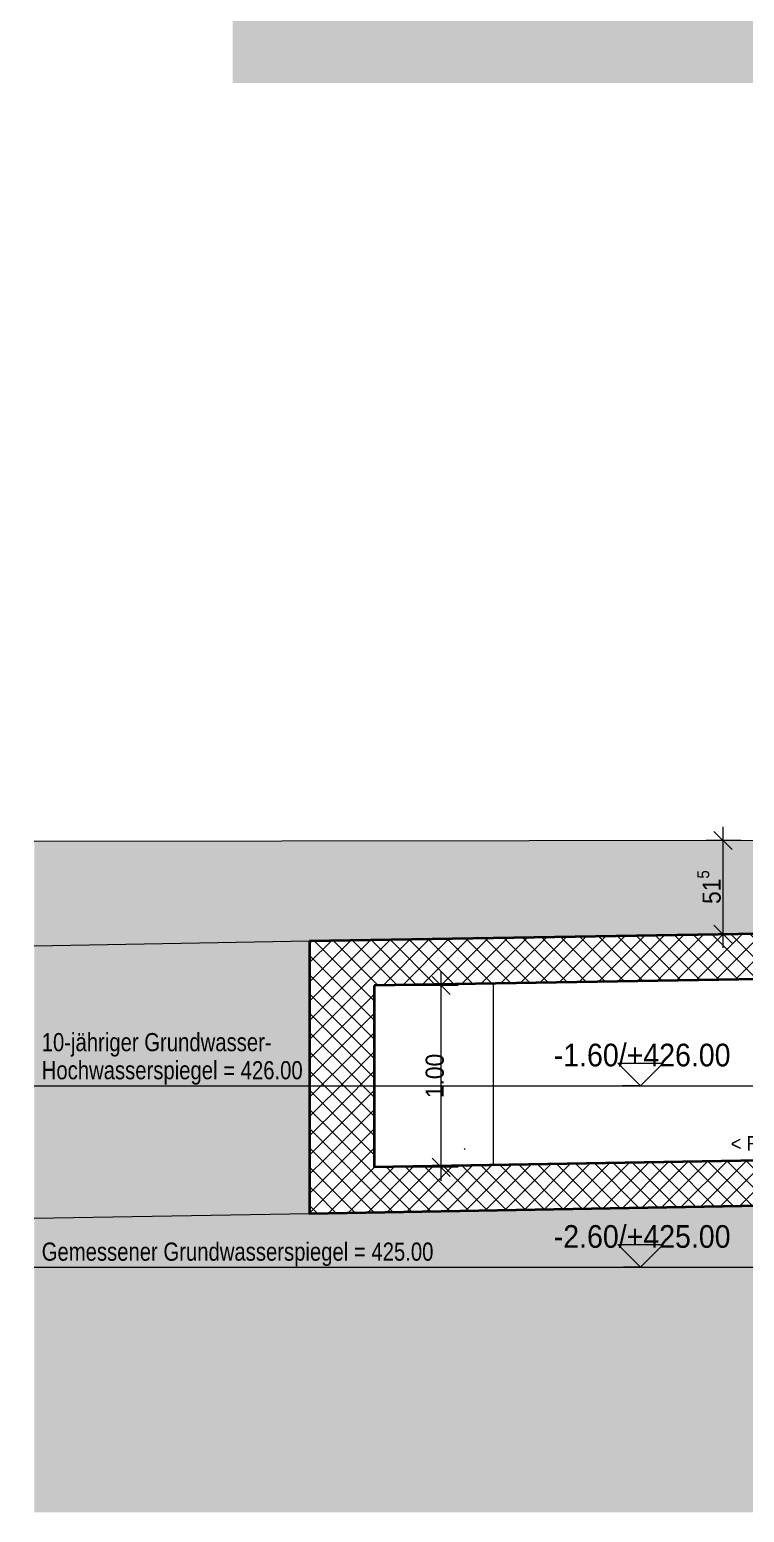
# Model space of a CAD drawing. Header units: metres. Extents: x -0.64 to 0.89, y -0.01 to 0.61.
# Drawn here: x 0.2171 to 0.2958, y 0.1288 to 0.2923 of the extents above; entities that cross this region are included whole.
import ezdxf
from ezdxf.xclip import XClip

# ---------------------------------------------------------------- set-up
doc = ezdxf.new("R2010")
doc.units = ezdxf.units.M
doc.header["$MEASUREMENT"] = 0
doc.header["$XCLIPFRAME"] = 0
doc.linetypes.add('Strich 2', pattern=[0.002822, 0.001411, -0.001411])
doc.linetypes.add('Strichpunkt 6_2_2mm Schnitt', pattern=[0.01, 0.006, -0.002, 0, -0.002])
for name, color, linetype in [('010 Aussenwände Schichttrennlinien', 7, 'Continuous'), ('011_Stift 1.Grau', 7, 'Continuous'), ('030 Bodenaufbauten', 7, 'Continuous'), ('035 Decken', 7, 'Continuous'), ('060 Möbel Einbau', 7, 'Continuous'), ('060 Möbel Einbau Bauteilschraffuren', 7, 'Continuous'), ('120 Bemassungen Detail', 7, 'Continuous')]:
    doc.layers.add(name, color=color, linetype=linetype)
doc.styles.add('ERSTELLTER_STIL_1', font='Arial.ttf')
doc.styles.add('ERSTELLTER_STIL_3', font='Arial.ttf', dxfattribs={"width": 0.8})
doc.styles.add('ERSTELLTER_STIL_5', font='Arial.ttf', dxfattribs={"width": 0.9})
pattern_1 = [(45, (-2.9707891, 0.2078478), (-0.0010606602, 0.0010606602), []), (135, (-2.9707891, 0.2078478), (0.0010606602, 0.0010606602), [])]

# ---------------------------------------------------------------- blocks, each defined once
blk = doc.blocks.new('Zeichnung_2_1', base_point=(0.56326, 0.70459))
at = {"layer": '060 Möbel Einbau', "color": 7, "linetype": 'Continuous', "lineweight": 13, "insert": (0.20749, 0.28776), "char_height": 0.0012, "attachment_point": 1, "style": 'ERSTELLTER_STIL_1'}
blk.add_mtext('\\A1;{\\pql;\\fArial|b0|i0|c0|p0;\\W1.000000;Stütze Orso V}', dxfattribs=at)
blk = doc.blocks.new('Zeichnung_3_2', base_point=(-2.97079, 0.20785))
at = {"layer": '030 Bodenaufbauten', "linetype": 'Continuous', "lineweight": 0, "true_color": 0xe4dfdb}
blk.add_hatch(color=254, dxfattribs=at).paths.add_polyline_path([(0.21757, 0.20278), (0.21757, 0.12882), (0.42755, 0.12882), (0.42755, 0.14065), (0.33696, 0.14065), (0.33696, 0.14265), (0.33586, 0.14265), (0.33586, 0.16327), (0.24792, 0.16173), (0.24792, 0.19178), (0.33586, 0.19321), (0.33587, 0.20493), (0.38087, 0.20566), (0.38086, 0.20624), (0.30948, 0.20517), (0.30951, 0.20297), (0.30352, 0.20288)])
at = {"layer": '060 Möbel Einbau Bauteilschraffuren', "linetype": 'Continuous', "lineweight": 0, "true_color": 0x000000}
h = blk.add_hatch(dxfattribs=at)
h.set_pattern_fill('Beton_0002', color=18, style=0, pattern_type=2)
h.set_pattern_definition(pattern_1)
h.paths.add_polyline_path([(0.24792, 0.19178), (0.24792, 0.16173), (0.25504, 0.1869), (0.33696, 0.18823), (0.33697, 0.19323)])
h = blk.add_hatch(dxfattribs=at)
h.set_pattern_fill('Beton_0002', color=18, style=0, pattern_type=2)
h.set_pattern_definition(pattern_1)
h.paths.add_polyline_path([(0.33696, 0.16829), (0.25504, 0.16686), (0.25504, 0.1869), (0.24792, 0.16173), (0.33696, 0.16329)])
h = blk.add_hatch(dxfattribs=at)
h.set_pattern_fill('Beton_0002', color=18, style=0, pattern_type=2)
h.set_pattern_definition(pattern_1)
h.paths.add_polyline_path([(0.2647, 0.16883), (0.26522, 0.16881), (0.26573, 0.16915)])
at = {"layer": '010 Aussenwände Schichttrennlinien', "color": 7, "linetype": 'Strich 2', "lineweight": 13, "ltscale": 1000}
for p, q in [((0.24792, 0.19178), (0.21757, 0.19125)), ((0.24792, 0.16173), (0.21757, 0.1612))]:
    blk.add_line(p, q, dxfattribs=at)
at = {"layer": '010 Aussenwände Schichttrennlinien', "color": 7, "linetype": 'Continuous', "lineweight": 35, "ltscale": 1000}
for p, q in [((0.24792, 0.19178), (0.24792, 0.16173)), ((0.25504, 0.1869), (0.25504, 0.16686))]:
    blk.add_line(p, q, dxfattribs=at)
at = {"layer": '010 Aussenwände Schichttrennlinien', "color": 7, "linetype": 'Continuous', "lineweight": 20, "ltscale": 1000}
blk.add_line((0.26813, 0.18713), (0.26813, 0.16709), dxfattribs=at)
at = {"layer": '011_Stift 1.Grau', "color": 152, "linetype": 'Strichpunkt 6_2_2mm Schnitt', "lineweight": 13, "ltscale": 1000, "true_color": 0x0365dd}
for p, q in [((0.21757, 0.17585), (0.33626, 0.17585)), ((0.21757, 0.15585), (0.33439, 0.15585))]:
    blk.add_line(p, q, dxfattribs=at)
at = {"layer": '035 Decken', "color": 7, "linetype": 'Continuous', "lineweight": 20, "ltscale": 1000}
blk.add_line((0.30352, 0.20288), (0.21757, 0.20278), dxfattribs=at)
at = {"layer": '060 Möbel Einbau', "color": 7, "linetype": 'Continuous', "lineweight": 35, "ltscale": 1000}
for p, q in [((0.33697, 0.19323), (0.24792, 0.19178)), ((0.33696, 0.18823), (0.25504, 0.1869)), ((0.33696, 0.16829), (0.25504, 0.16686)), ((0.33696, 0.16329), (0.24792, 0.16173))]:
    blk.add_line(p, q, dxfattribs=at)
at = {"layer": '060 Möbel Einbau', "color": 7, "linetype": 'Continuous', "lineweight": 13, "ltscale": 1000}
blk.add_line((0.26099, 0.18826), (0.26099, 0.18826), dxfattribs=at)
at = {"layer": '120 Bemassungen Detail', "color": 7, "linetype": 'Continuous', "lineweight": 13, "ltscale": 1000}
for p, q in [((0.29348, 0.20288), (0.29348, 0.20438)), ((0.29548, 0.20288), (0.29161, 0.20288)), ((0.29448, 0.20188), (0.29248, 0.20388)), ((0.29348, 0.19256), (0.29348, 0.20288)), ((0.29248, 0.19356), (0.29448, 0.19156)), ((0.29548, 0.19256), (0.29161, 0.19256)), ((0.29348, 0.19106), (0.29348, 0.19256)), ((0.26241, 0.18691), (0.26241, 0.18841)), ((0.26428, 0.18691), (0.25641, 0.18691)), ((0.26341, 0.18591), (0.26141, 0.18791)), ((0.26241, 0.16686), (0.26241, 0.18691)), ((0.28438, 0.17585), (0.28188, 0.17835)), ((0.28188, 0.17835), (0.28688, 0.17835)), ((0.28688, 0.17835), (0.28438, 0.17585)), ((0.28438, 0.17585), (0.28238, 0.17585)), ((0.28438, 0.17585), (0.28626, 0.17585)), ((0.26428, 0.16686), (0.25641, 0.16686)), ((0.26141, 0.16786), (0.26341, 0.16586)), ((0.26241, 0.16536), (0.26241, 0.16686)), ((0.28438, 0.15585), (0.28188, 0.15835)), ((0.28188, 0.15835), (0.28688, 0.15835)), ((0.28688, 0.15835), (0.28438, 0.15585)), ((0.28438, 0.15585), (0.28251, 0.15585)), ((0.28438, 0.15585), (0.28638, 0.15585))]:
    blk.add_line(p, q, dxfattribs=at)
at = {"layer": '120 Bemassungen Detail', "color": 7, "linetype": 'Continuous', "lineweight": 13, "attachment_point": 7, "style": 'ERSTELLTER_STIL_5'}
for s, insert, char_height, rotation in [('\\A1;{\\pql;\\fArial|b0|i0|c0|p0;\\W0.900000;51\\fArial|b0|i0|c0|p0;\\W0.900000;\\A1{\\H.66x;\\S5^  ;}}', (0.2938, 0.19589), 0.002, 90), ('\\A1;{\\pql;\\fArial|b0|i0|c0|p0;\\W0.900000;1.00}', (0.26273, 0.17448), 0.002, 90), ('\\A1;{\\pql;\\fArial|b0|i0|c0|p0;\\W0.900000;< Röhre 1.5% im Gefälle}', (0.29434, 0.16865), 0.0016, 1)]:
    blk.add_mtext(s, dxfattribs=dict(at, insert=insert, char_height=char_height, rotation=rotation))
at = {"layer": '120 Bemassungen Detail', "color": 7, "linetype": 'Continuous', "lineweight": 13, "insert": (0.21839, 0.17596), "char_height": 0.002, "attachment_point": 7, "line_spacing_factor": 0.928085, "style": 'ERSTELLTER_STIL_3'}
blk.add_mtext('\\A1;{\\pql;\\fArial|b0|i0|c0|p0;\\W0.800000;10-jähriger Grundwasser-\\P\\pql;\\fArial|b0|i0|c0|p0;\\W0.800000;Hochwasserspiegel = 426.00}', dxfattribs=at)
at = {"layer": '120 Bemassungen Detail', "color": 7, "linetype": 'Continuous', "lineweight": 13, "attachment_point": 7}
for s, insert, char_height, style in [('\\A1;{\\pql;\\fArial|b0|i0|c0|p0;\\W0.900000;-1.60/+426.00}', (0.27482, 0.17795), 0.0025, 'ERSTELLTER_STIL_5'), ('\\A1;{\\pql;\\fArial|b0|i0|c0|p0;\\W0.900000;-2.60/+425.00}', (0.27482, 0.15795), 0.0025, 'ERSTELLTER_STIL_5'), ('\\A1;{\\pql;\\fArial|b0|i0|c0|p0;\\W0.800000;Gemessener Grundwasserspiegel = 425.00}', (0.21839, 0.15596), 0.002, 'ERSTELLTER_STIL_3')]:
    blk.add_mtext(s, dxfattribs=dict(at, insert=insert, char_height=char_height, style=style))
blk = doc.blocks.new('Zeichnung_6_5', base_point=(-3.54699, 0.36366))
at = {"layer": '030 Bodenaufbauten', "linetype": 'Continuous', "lineweight": 0, "true_color": 0xe4dfdb}
blk.add_hatch(color=254, dxfattribs=at).paths.add_polyline_path([(0.23942, 0.35966), (0.23942, 0.28638), (0.40312, 0.28638), (0.40312, 0.29706), (0.36676, 0.29706), (0.36616, 0.29706), (0.36596, 0.29706), (0.28946, 0.29706), (0.28946, 0.29846), (0.28836, 0.29846), (0.28836, 0.34756), (0.28536, 0.34906), (0.28536, 0.35966), (0.27782, 0.35967), (0.26982, 0.35167), (0.25695, 0.35167), (0.24896, 0.35966)])

msp = doc.modelspace()

# ---------------------------------------------------------------- block references
at = {"layer": '011_Stift 1.Grau', "color": 7, "linetype": 'Continuous', "lineweight": 13, "ltscale": 1000}
ref = msp.add_blockref('Zeichnung_2_1', (0.56326, 0.70459), dxfattribs=at)
XClip(ref).set_block_clipping_path([(0.0069622951, 0.0772468264), (0.2080568708, 0.594)])
ref = msp.add_blockref('Zeichnung_6_5', (-3.54699, 0.36366), dxfattribs=at)
XClip(ref).set_block_clipping_path([(0.2394168842, 0.2863844754), (0.403119623, 0.4274582881)])
ref = msp.add_blockref('Zeichnung_3_2', (-2.97079, 0.20785), dxfattribs=at)
XClip(ref).set_block_clipping_path([(0.2175707065, 0.1288228011), (0.427550655, 0.270042583)])

doc.saveas('drawing.dxf')
